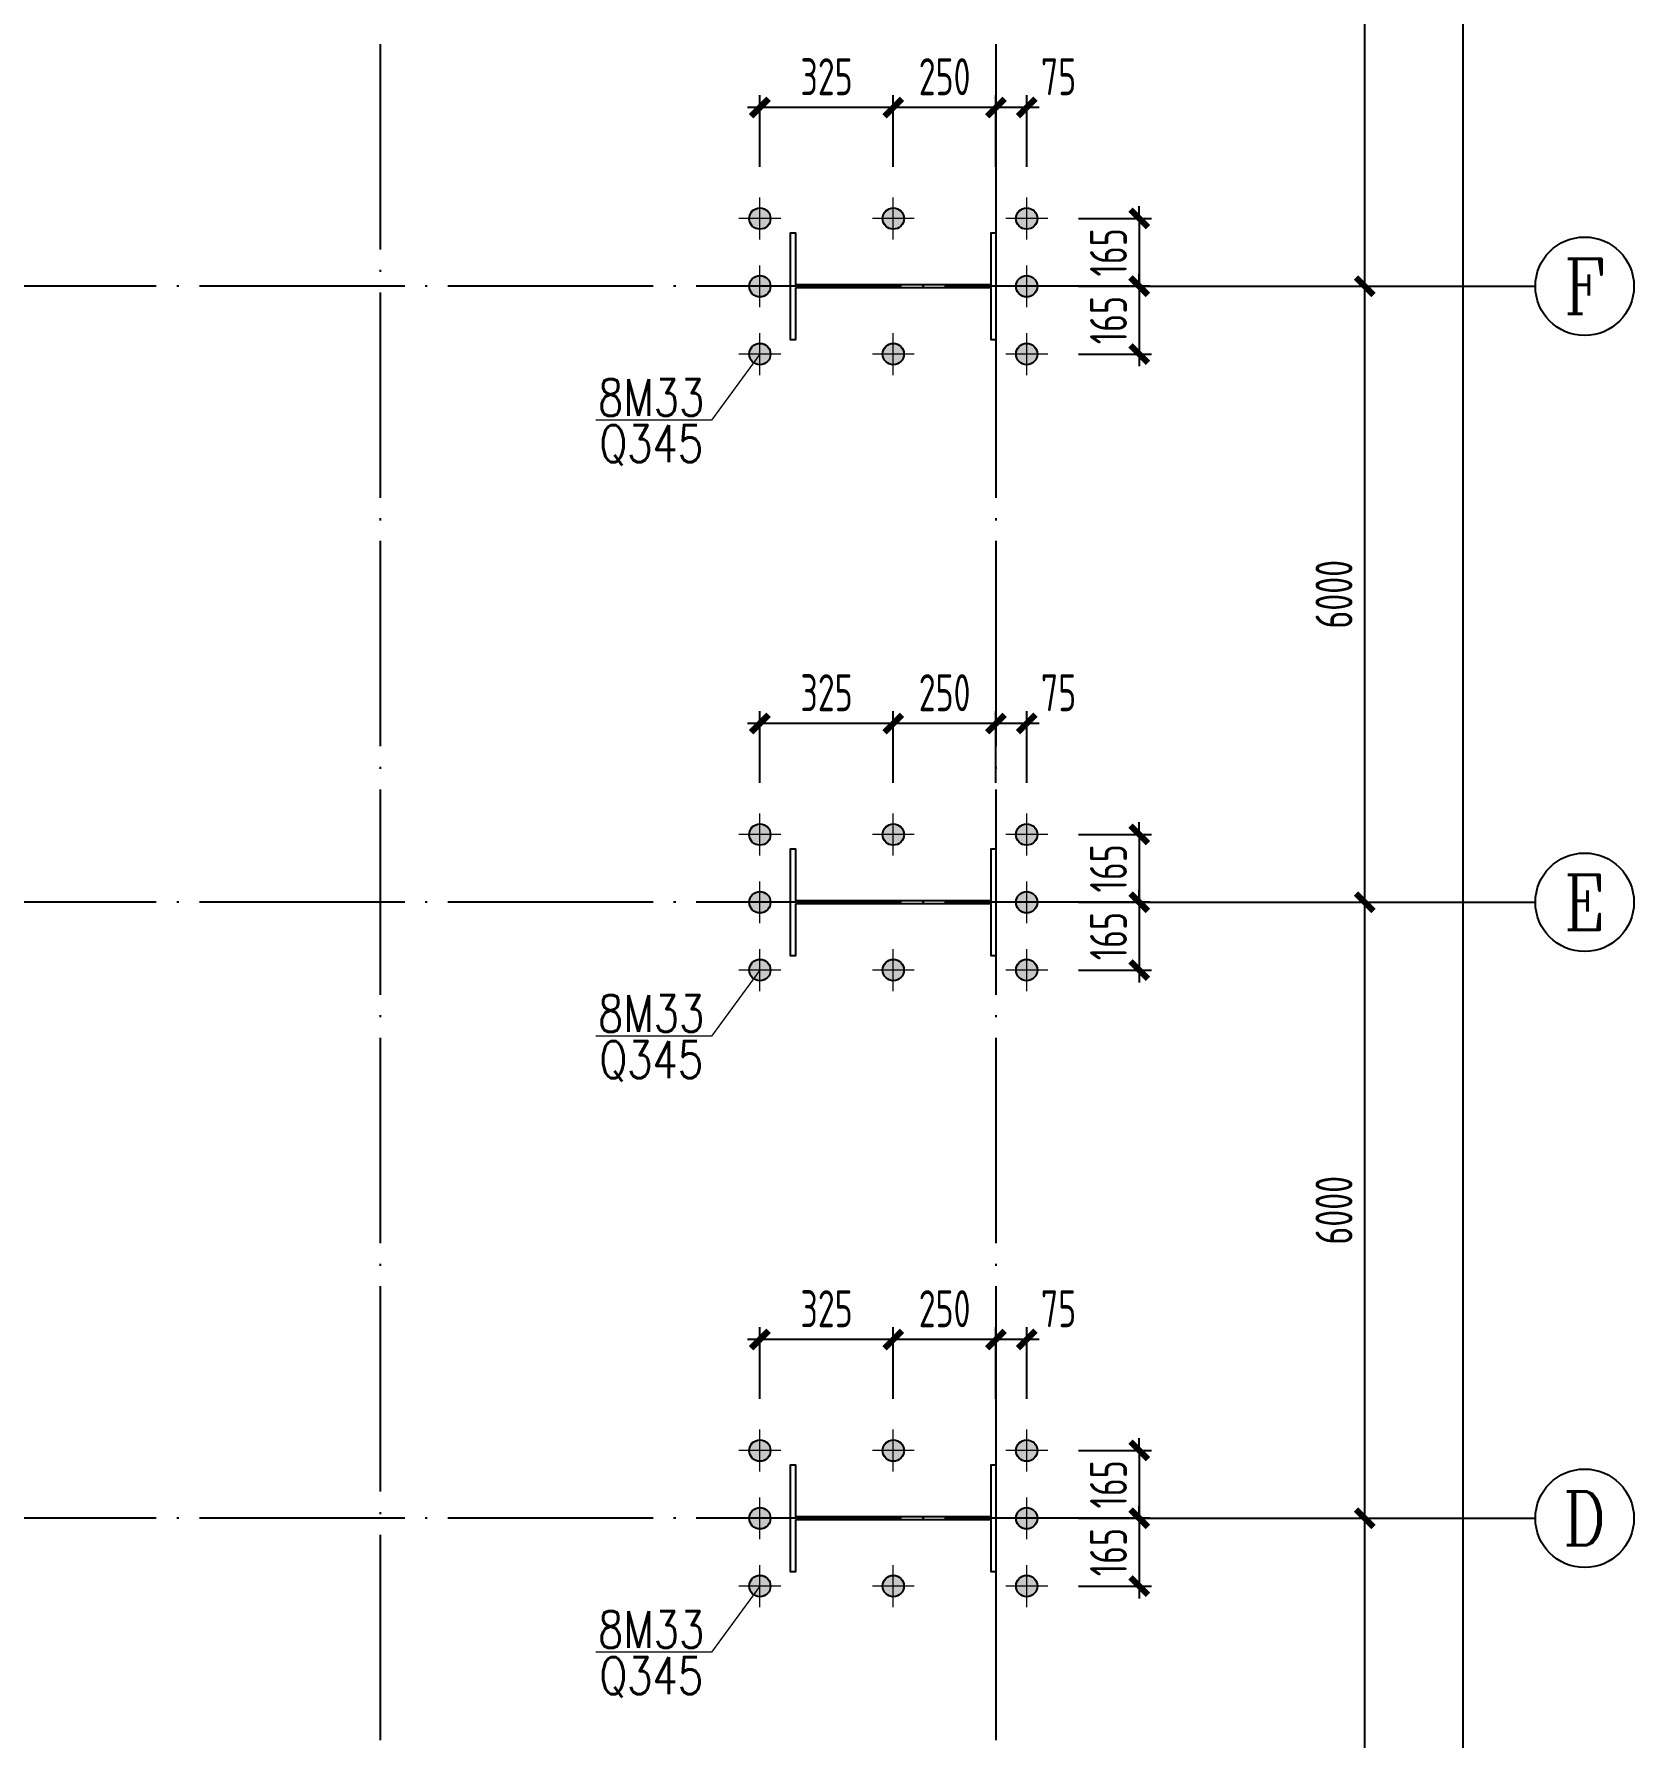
# Model space of a CAD drawing. Extents: x -1389621 to 57380, y -92505 to 283644.
# Drawn here: x -346033 to -330448, y 92927 to 109523 of the extents above; entities that cross this region are included whole.
import ezdxf
from ezdxf.enums import TextEntityAlignment as Align

# ---------------------------------------------------------------- set-up
doc = ezdxf.new("R2010")
doc.units = 0
doc.header["$LTSCALE"] = 100
doc.header["$MEASUREMENT"] = 0
doc.linetypes.add('CENTERX2', pattern=[101.6, 63.5, -12.7, 12.7, -12.7])
doc.linetypes.add('DOTE', pattern=[2.42, 2, -0.2, 0.02, -0.2])
doc.layers.get('0').update_dxf_attribs({"linetype": 'CONTINUOUS'})
doc.layers.get('Defpoints').update_dxf_attribs({"linetype": 'CONTINUOUS'})
for name, color, linetype in [('11000', 4, 'CONTINUOUS'), ('AXIS', 3, 'CONTINUOUS'), ('AXIS_TEXT', 7, 'CONTINUOUS'), ('DIM', 3, 'CONTINUOUS'), ('DOTE', 1, 'DOTE'), ('PUB_DIM', 3, 'CONTINUOUS'), ('柱子', 3, 'CONTINUOUS')]:
    doc.layers.add(name, color=color, linetype=linetype)
doc.layers.add('PUB_TEXT', color=7, linetype='CONTINUOUS', lineweight=15)
doc.layers.add('轴线', color=1, linetype='CENTERX2', lineweight=13)
doc.styles.add('_TCH_AXIS', font='COMPLEX', dxfattribs={"bigfont": 'GBCBIG'})
doc.styles.add('COMPLEX', font='COMPLEX')
doc.styles.add('hztxt', font='txt', dxfattribs={"width": 0.7, "height": 10, "bigfont": 'hztxt.shx'})
doc.styles.add('TSSD_Dimension', font='tssdeng.shx', dxfattribs={"width": 0.7, "bigfont": 'hztxt.shx'})
doc.dimstyles.new('TSSD_100_100', dxfattribs={"dimtxt": 300, "dimasz": 100, "dimexe": 100, "dimexo": 250, "dimgap": 100, "dimtad": 1, "dimdec": 0, "dimzin": 0, "dimdsep": 46, "dimtxsty": 'TSSD_Dimension', "dimblk": 'ARCHTICK', "dimblk1": 'ARCHTICK', "dimblk2": 'ARCHTICK', "dimcen": 0, "dimdle": 100, "dimclrt": 7, "dimadec": 0, "dimazin": 0, "dimtfac": 1, "dimtdec": 0, "dimtix": 1, "dimtmove": 2, "dimatfit": 3, "dimfxl": 0, "dimtolj": 1, "dimtzin": 0, "dimarcsym": 0})

# ---------------------------------------------------------------- blocks, each defined once
blk = doc.blocks.new('_ArchTick')
at = {"color": 0, "linetype": 'ByBlock'}
blk.add_lwpolyline([(-0.71, -0.71, 0.5, 0.5, 0), (0.71, 0.71, 0.5, 0.5, 0)], format="xyseb", dxfattribs=at)
blk = doc.blocks.new('*D453')
at = {"layer": 'Defpoints', "color": 0, "ltscale": 100}
for p in [(-335163, 95067), (-333070, 95067), (-335163, 89067)]:
    blk.add_point(p, dxfattribs=at)
at = {"layer": 'DIM', "color": 0, "lineweight": -2, "ltscale": 100}
for p, q in [((-333070, 88947), (-333070, 95187)), ((-334863, 95067), (-332950, 95067)), ((-334863, 89067), (-332950, 89067))]:
    blk.add_line(p, q, dxfattribs=at)
at = {"layer": 'DIM', "color": 0, "lineweight": -2, "ltscale": 100, "xscale": 120, "yscale": 120, "zscale": 120}
for p, rotation in [((-333070, 95067), 90), ((-333070, 89067), 270)]:
    blk.add_blockref('_ArchTick', p, dxfattribs=dict(at, rotation=rotation))
at = {"layer": 'DIM', "color": 7, "ltscale": 100, "insert": (-333370, 92067), "char_height": 360, "attachment_point": 5, "rotation": 90, "style": 'TSSD_Dimension'}
blk.add_mtext('\\A1;6000', dxfattribs=at)
blk = doc.blocks.new('*D454')
at = {"layer": 'Defpoints', "color": 0, "ltscale": 100}
for p in [(-335163, 101067), (-333070, 101067), (-335163, 95067)]:
    blk.add_point(p, dxfattribs=at)
at = {"layer": 'DIM', "color": 0, "lineweight": -2, "ltscale": 100}
for p, q in [((-333070, 94947), (-333070, 101187)), ((-334863, 101067), (-332950, 101067)), ((-334863, 95067), (-332950, 95067))]:
    blk.add_line(p, q, dxfattribs=at)
at = {"layer": 'DIM', "color": 0, "lineweight": -2, "ltscale": 100, "xscale": 120, "yscale": 120, "zscale": 120}
for p, rotation in [((-333070, 101067), 90), ((-333070, 95067), 270)]:
    blk.add_blockref('_ArchTick', p, dxfattribs=dict(at, rotation=rotation))
at = {"layer": 'DIM', "color": 7, "ltscale": 100, "insert": (-333370, 98067), "char_height": 360, "attachment_point": 5, "rotation": 90, "style": 'TSSD_Dimension'}
blk.add_mtext('\\A1;6000', dxfattribs=at)
blk = doc.blocks.new('*D455')
at = {"layer": 'Defpoints', "color": 0, "ltscale": 100}
for p in [(-335163, 107067), (-333070, 107067), (-335163, 101067)]:
    blk.add_point(p, dxfattribs=at)
at = {"layer": 'DIM', "color": 0, "lineweight": -2, "ltscale": 100}
for p, q in [((-334863, 107067), (-332950, 107067)), ((-333070, 100947), (-333070, 107187)), ((-334863, 101067), (-332950, 101067))]:
    blk.add_line(p, q, dxfattribs=at)
at = {"layer": 'DIM', "color": 0, "lineweight": -2, "ltscale": 100, "xscale": 120, "yscale": 120, "zscale": 120}
for p, rotation in [((-333070, 107067), 90), ((-333070, 101067), 270)]:
    blk.add_blockref('_ArchTick', p, dxfattribs=dict(at, rotation=rotation))
at = {"layer": 'DIM', "color": 7, "ltscale": 100, "insert": (-333370, 104067), "char_height": 360, "attachment_point": 5, "rotation": 90, "style": 'TSSD_Dimension'}
blk.add_mtext('\\A1;6000', dxfattribs=at)
blk = doc.blocks.new('*D456')
at = {"layer": 'Defpoints', "color": 0, "ltscale": 100}
for p in [(-335163, 113067), (-333070, 113067), (-335163, 107067)]:
    blk.add_point(p, dxfattribs=at)
at = {"layer": 'DIM', "color": 0, "lineweight": -2, "ltscale": 100}
for p, q in [((-333070, 106947), (-333070, 113187)), ((-334863, 113067), (-332950, 113067)), ((-334863, 107067), (-332950, 107067))]:
    blk.add_line(p, q, dxfattribs=at)
at = {"layer": 'DIM', "color": 0, "lineweight": -2, "ltscale": 100, "xscale": 120, "yscale": 120, "zscale": 120}
for p, rotation in [((-333070, 113067), 90), ((-333070, 107067), 270)]:
    blk.add_blockref('_ArchTick', p, dxfattribs=dict(at, rotation=rotation))
at = {"layer": 'DIM', "color": 7, "ltscale": 100, "insert": (-333370, 110067), "char_height": 360, "attachment_point": 5, "rotation": 90, "style": 'TSSD_Dimension'}
blk.add_mtext('\\A1;6000', dxfattribs=at)
blk = doc.blocks.new('*D463')
at = {"layer": 'Defpoints', "color": 0, "ltscale": 100}
for p in [(-335403, 149067), (-332110, 149067), (-335403, 77067)]:
    blk.add_point(p, dxfattribs=at)
at = {"layer": 'DIM', "color": 0, "lineweight": -2, "ltscale": 100}
for p, q in [((-335103, 149067), (-331990, 149067)), ((-332110, 76947), (-332110, 149187)), ((-335103, 77067), (-331990, 77067))]:
    blk.add_line(p, q, dxfattribs=at)
at = {"layer": 'DIM', "color": 0, "lineweight": -2, "ltscale": 100, "xscale": 120, "yscale": 120, "zscale": 120}
for p, rotation in [((-332110, 149067), 90), ((-332110, 77067), 270)]:
    blk.add_blockref('_ArchTick', p, dxfattribs=dict(at, rotation=rotation))
at = {"layer": 'DIM', "color": 7, "ltscale": 100, "insert": (-332410, 113067), "char_height": 360, "attachment_point": 5, "rotation": 90, "style": 'TSSD_Dimension'}
blk.add_mtext('\\A1;72000', dxfattribs=at)
blk = doc.blocks.new('_AXISO')
blk.add_circle((0, 0), 0.5)
at = {"layer": 'AXIS_TEXT', "style": 'COMPLEX', "width": 1.041667}
blk.add_attdef('A', text='', height=0.56, dxfattribs=at).set_placement((-0.25, -0.28), (0.25, -0.28), align=Align.FIT)
blk = doc.blocks.new('*D529')
at = {"layer": 'Defpoints', "color": 0, "ltscale": 100}
for p in [(-336159, 95727), (-336159, 95067), (-335267, 95067)]:
    blk.add_point(p, dxfattribs=at)
at = {"layer": 'DIM', "color": 0, "lineweight": -2, "ltscale": 100}
for p, q in [((-335267, 95727), (-335267, 95847)), ((-335859, 95727), (-335147, 95727)), ((-335267, 95727), (-335267, 95067)), ((-335859, 95067), (-335147, 95067)), ((-335267, 95067), (-335267, 94947))]:
    blk.add_line(p, q, dxfattribs=at)
at = {"layer": 'DIM', "color": 0, "lineweight": -2, "ltscale": 100, "xscale": 120, "yscale": 120, "zscale": 120}
for p, rotation in [((-335267, 95727), 270), ((-335267, 95067), 90)]:
    blk.add_blockref('_ArchTick', p, dxfattribs=dict(at, rotation=rotation))
at = {"layer": 'DIM', "color": 7, "ltscale": 100, "insert": (-335567, 95397), "char_height": 360, "attachment_point": 5, "rotation": 90, "style": 'TSSD_Dimension'}
blk.add_mtext('\\A1;165', dxfattribs=at)
blk = doc.blocks.new('*D530')
at = {"layer": 'Defpoints', "color": 0, "ltscale": 100}
for p in [(-336663, 96808), (-336663, 95931), (-336363, 95931)]:
    blk.add_point(p, dxfattribs=at)
at = {"layer": 'DIM', "color": 0, "lineweight": -2, "ltscale": 100}
for p, q in [((-336663, 96231), (-336663, 96928)), ((-336363, 96231), (-336363, 96928)), ((-336243, 96808), (-336783, 96808))]:
    blk.add_line(p, q, dxfattribs=at)
at = {"layer": 'DIM', "color": 0, "lineweight": -2, "ltscale": 100, "xscale": 120, "yscale": 120, "zscale": 120, "rotation": 180}
blk.add_blockref('_ArchTick', (-336663, 96808), dxfattribs=at)
at = {"layer": 'DIM', "color": 0, "lineweight": -2, "ltscale": 100, "xscale": 120, "yscale": 120, "zscale": 120}
blk.add_blockref('_ArchTick', (-336363, 96808), dxfattribs=at)
at = {"layer": 'DIM', "color": 7, "ltscale": 100, "insert": (-336053, 97108), "char_height": 360, "attachment_point": 5, "style": 'TSSD_Dimension'}
blk.add_mtext('\\A1;75', dxfattribs=at)
blk = doc.blocks.new('*D531')
at = {"layer": 'Defpoints', "color": 0, "ltscale": 100}
for p in [(-337663, 96808), (-337663, 95931), (-336663, 95931)]:
    blk.add_point(p, dxfattribs=at)
at = {"layer": 'DIM', "color": 0, "lineweight": -2, "ltscale": 100}
for p, q in [((-337663, 96231), (-337663, 96928)), ((-336663, 96231), (-336663, 96928)), ((-336543, 96808), (-337783, 96808))]:
    blk.add_line(p, q, dxfattribs=at)
at = {"layer": 'DIM', "color": 0, "lineweight": -2, "ltscale": 100, "xscale": 120, "yscale": 120, "zscale": 120, "rotation": 180}
blk.add_blockref('_ArchTick', (-337663, 96808), dxfattribs=at)
at = {"layer": 'DIM', "color": 0, "lineweight": -2, "ltscale": 100, "xscale": 120, "yscale": 120, "zscale": 120}
blk.add_blockref('_ArchTick', (-336663, 96808), dxfattribs=at)
at = {"layer": 'DIM', "color": 7, "ltscale": 100, "insert": (-337163, 97108), "char_height": 360, "attachment_point": 5, "style": 'TSSD_Dimension'}
blk.add_mtext('\\A1;250', dxfattribs=at)
blk = doc.blocks.new('*D532')
at = {"layer": 'Defpoints', "color": 0, "ltscale": 100}
for p in [(-338963, 96808), (-338963, 95931), (-337663, 95931)]:
    blk.add_point(p, dxfattribs=at)
at = {"layer": 'DIM', "color": 0, "lineweight": -2, "ltscale": 100}
for p, q in [((-338963, 96231), (-338963, 96928)), ((-337663, 96231), (-337663, 96928)), ((-337543, 96808), (-339083, 96808))]:
    blk.add_line(p, q, dxfattribs=at)
at = {"layer": 'DIM', "color": 0, "lineweight": -2, "ltscale": 100, "xscale": 120, "yscale": 120, "zscale": 120, "rotation": 180}
blk.add_blockref('_ArchTick', (-338963, 96808), dxfattribs=at)
at = {"layer": 'DIM', "color": 0, "lineweight": -2, "ltscale": 100, "xscale": 120, "yscale": 120, "zscale": 120}
blk.add_blockref('_ArchTick', (-337663, 96808), dxfattribs=at)
at = {"layer": 'DIM', "color": 7, "ltscale": 100, "insert": (-338313, 97108), "char_height": 360, "attachment_point": 5, "style": 'TSSD_Dimension'}
blk.add_mtext('\\A1;325', dxfattribs=at)
blk = doc.blocks.new('*D533')
at = {"layer": 'Defpoints', "color": 0, "ltscale": 100}
for p in [(-336159, 95067), (-336159, 94407), (-335267, 94407)]:
    blk.add_point(p, dxfattribs=at)
at = {"layer": 'DIM', "color": 0, "lineweight": -2, "ltscale": 100}
for p, q in [((-335267, 95067), (-335267, 95187)), ((-335859, 95067), (-335147, 95067)), ((-335267, 95067), (-335267, 94407)), ((-335859, 94407), (-335147, 94407)), ((-335267, 94407), (-335267, 94287))]:
    blk.add_line(p, q, dxfattribs=at)
at = {"layer": 'DIM', "color": 0, "lineweight": -2, "ltscale": 100, "xscale": 120, "yscale": 120, "zscale": 120}
for p, rotation in [((-335267, 95067), 270), ((-335267, 94407), 90)]:
    blk.add_blockref('_ArchTick', p, dxfattribs=dict(at, rotation=rotation))
at = {"layer": 'DIM', "color": 7, "ltscale": 100, "insert": (-335567, 94737), "char_height": 360, "attachment_point": 5, "rotation": 90, "style": 'TSSD_Dimension'}
blk.add_mtext('\\A1;165', dxfattribs=at)
blk = doc.blocks.new('*D543')
at = {"layer": 'Defpoints', "color": 0, "ltscale": 100}
for p in [(-336159, 101727), (-336159, 101067), (-335267, 101067)]:
    blk.add_point(p, dxfattribs=at)
at = {"layer": 'DIM', "color": 0, "lineweight": -2, "ltscale": 100}
for p, q in [((-335267, 101727), (-335267, 101847)), ((-335859, 101727), (-335147, 101727)), ((-335267, 101727), (-335267, 101067)), ((-335859, 101067), (-335147, 101067)), ((-335267, 101067), (-335267, 100947))]:
    blk.add_line(p, q, dxfattribs=at)
at = {"layer": 'DIM', "color": 0, "lineweight": -2, "ltscale": 100, "xscale": 120, "yscale": 120, "zscale": 120}
for p, rotation in [((-335267, 101727), 270), ((-335267, 101067), 90)]:
    blk.add_blockref('_ArchTick', p, dxfattribs=dict(at, rotation=rotation))
at = {"layer": 'DIM', "color": 7, "ltscale": 100, "insert": (-335567, 101397), "char_height": 360, "attachment_point": 5, "rotation": 90, "style": 'TSSD_Dimension'}
blk.add_mtext('\\A1;165', dxfattribs=at)
blk = doc.blocks.new('*D544')
at = {"layer": 'Defpoints', "color": 0, "ltscale": 100}
for p in [(-336663, 102808), (-336663, 101931), (-336363, 101931)]:
    blk.add_point(p, dxfattribs=at)
at = {"layer": 'DIM', "color": 0, "lineweight": -2, "ltscale": 100}
for p, q in [((-336663, 102231), (-336663, 102928)), ((-336363, 102231), (-336363, 102928)), ((-336243, 102808), (-336783, 102808))]:
    blk.add_line(p, q, dxfattribs=at)
at = {"layer": 'DIM', "color": 0, "lineweight": -2, "ltscale": 100, "xscale": 120, "yscale": 120, "zscale": 120, "rotation": 180}
blk.add_blockref('_ArchTick', (-336663, 102808), dxfattribs=at)
at = {"layer": 'DIM', "color": 0, "lineweight": -2, "ltscale": 100, "xscale": 120, "yscale": 120, "zscale": 120}
blk.add_blockref('_ArchTick', (-336363, 102808), dxfattribs=at)
at = {"layer": 'DIM', "color": 7, "ltscale": 100, "insert": (-336053, 103108), "char_height": 360, "attachment_point": 5, "style": 'TSSD_Dimension'}
blk.add_mtext('\\A1;75', dxfattribs=at)
blk = doc.blocks.new('*D545')
at = {"layer": 'Defpoints', "color": 0, "ltscale": 100}
for p in [(-337663, 102808), (-337663, 101931), (-336663, 101931)]:
    blk.add_point(p, dxfattribs=at)
at = {"layer": 'DIM', "color": 0, "lineweight": -2, "ltscale": 100}
for p, q in [((-337663, 102231), (-337663, 102928)), ((-336663, 102231), (-336663, 102928)), ((-336543, 102808), (-337783, 102808))]:
    blk.add_line(p, q, dxfattribs=at)
at = {"layer": 'DIM', "color": 0, "lineweight": -2, "ltscale": 100, "xscale": 120, "yscale": 120, "zscale": 120, "rotation": 180}
blk.add_blockref('_ArchTick', (-337663, 102808), dxfattribs=at)
at = {"layer": 'DIM', "color": 0, "lineweight": -2, "ltscale": 100, "xscale": 120, "yscale": 120, "zscale": 120}
blk.add_blockref('_ArchTick', (-336663, 102808), dxfattribs=at)
at = {"layer": 'DIM', "color": 7, "ltscale": 100, "insert": (-337163, 103108), "char_height": 360, "attachment_point": 5, "style": 'TSSD_Dimension'}
blk.add_mtext('\\A1;250', dxfattribs=at)
blk = doc.blocks.new('*D546')
at = {"layer": 'Defpoints', "color": 0, "ltscale": 100}
for p in [(-338963, 102808), (-338963, 101931), (-337663, 101931)]:
    blk.add_point(p, dxfattribs=at)
at = {"layer": 'DIM', "color": 0, "lineweight": -2, "ltscale": 100}
for p, q in [((-338963, 102231), (-338963, 102928)), ((-337663, 102231), (-337663, 102928)), ((-337543, 102808), (-339083, 102808))]:
    blk.add_line(p, q, dxfattribs=at)
at = {"layer": 'DIM', "color": 0, "lineweight": -2, "ltscale": 100, "xscale": 120, "yscale": 120, "zscale": 120, "rotation": 180}
blk.add_blockref('_ArchTick', (-338963, 102808), dxfattribs=at)
at = {"layer": 'DIM', "color": 0, "lineweight": -2, "ltscale": 100, "xscale": 120, "yscale": 120, "zscale": 120}
blk.add_blockref('_ArchTick', (-337663, 102808), dxfattribs=at)
at = {"layer": 'DIM', "color": 7, "ltscale": 100, "insert": (-338313, 103108), "char_height": 360, "attachment_point": 5, "style": 'TSSD_Dimension'}
blk.add_mtext('\\A1;325', dxfattribs=at)
blk = doc.blocks.new('*D547')
at = {"layer": 'Defpoints', "color": 0, "ltscale": 100}
for p in [(-336159, 101067), (-336159, 100407), (-335267, 100407)]:
    blk.add_point(p, dxfattribs=at)
at = {"layer": 'DIM', "color": 0, "lineweight": -2, "ltscale": 100}
for p, q in [((-335267, 101067), (-335267, 101187)), ((-335859, 101067), (-335147, 101067)), ((-335267, 101067), (-335267, 100407)), ((-335859, 100407), (-335147, 100407)), ((-335267, 100407), (-335267, 100287))]:
    blk.add_line(p, q, dxfattribs=at)
at = {"layer": 'DIM', "color": 0, "lineweight": -2, "ltscale": 100, "xscale": 120, "yscale": 120, "zscale": 120}
for p, rotation in [((-335267, 101067), 270), ((-335267, 100407), 90)]:
    blk.add_blockref('_ArchTick', p, dxfattribs=dict(at, rotation=rotation))
at = {"layer": 'DIM', "color": 7, "ltscale": 100, "insert": (-335567, 100737), "char_height": 360, "attachment_point": 5, "rotation": 90, "style": 'TSSD_Dimension'}
blk.add_mtext('\\A1;165', dxfattribs=at)
blk = doc.blocks.new('*D557')
at = {"layer": 'Defpoints', "color": 0, "ltscale": 100}
for p in [(-336159, 107727), (-336159, 107067), (-335267, 107067)]:
    blk.add_point(p, dxfattribs=at)
at = {"layer": 'DIM', "color": 0, "lineweight": -2, "ltscale": 100}
for p, q in [((-335859, 107727), (-335147, 107727)), ((-335267, 107727), (-335267, 107847)), ((-335267, 107727), (-335267, 107067)), ((-335859, 107067), (-335147, 107067)), ((-335267, 107067), (-335267, 106947))]:
    blk.add_line(p, q, dxfattribs=at)
at = {"layer": 'DIM', "color": 0, "lineweight": -2, "ltscale": 100, "xscale": 120, "yscale": 120, "zscale": 120}
for p, rotation in [((-335267, 107727), 270), ((-335267, 107067), 90)]:
    blk.add_blockref('_ArchTick', p, dxfattribs=dict(at, rotation=rotation))
at = {"layer": 'DIM', "color": 7, "ltscale": 100, "insert": (-335567, 107397), "char_height": 360, "attachment_point": 5, "rotation": 90, "style": 'TSSD_Dimension'}
blk.add_mtext('\\A1;165', dxfattribs=at)
blk = doc.blocks.new('*D558')
at = {"layer": 'Defpoints', "color": 0, "ltscale": 100}
for p in [(-336663, 108808), (-336663, 107931), (-336363, 107931)]:
    blk.add_point(p, dxfattribs=at)
at = {"layer": 'DIM', "color": 0, "lineweight": -2, "ltscale": 100}
for p, q in [((-336663, 108231), (-336663, 108928)), ((-336363, 108231), (-336363, 108928)), ((-336243, 108808), (-336783, 108808))]:
    blk.add_line(p, q, dxfattribs=at)
at = {"layer": 'DIM', "color": 0, "lineweight": -2, "ltscale": 100, "xscale": 120, "yscale": 120, "zscale": 120, "rotation": 180}
blk.add_blockref('_ArchTick', (-336663, 108808), dxfattribs=at)
at = {"layer": 'DIM', "color": 0, "lineweight": -2, "ltscale": 100, "xscale": 120, "yscale": 120, "zscale": 120}
blk.add_blockref('_ArchTick', (-336363, 108808), dxfattribs=at)
at = {"layer": 'DIM', "color": 7, "ltscale": 100, "insert": (-336053, 109108), "char_height": 360, "attachment_point": 5, "style": 'TSSD_Dimension'}
blk.add_mtext('\\A1;75', dxfattribs=at)
blk = doc.blocks.new('*D559')
at = {"layer": 'Defpoints', "color": 0, "ltscale": 100}
for p in [(-337663, 108808), (-337663, 107931), (-336663, 107931)]:
    blk.add_point(p, dxfattribs=at)
at = {"layer": 'DIM', "color": 0, "lineweight": -2, "ltscale": 100}
for p, q in [((-337663, 108231), (-337663, 108928)), ((-336663, 108231), (-336663, 108928)), ((-336543, 108808), (-337783, 108808))]:
    blk.add_line(p, q, dxfattribs=at)
at = {"layer": 'DIM', "color": 0, "lineweight": -2, "ltscale": 100, "xscale": 120, "yscale": 120, "zscale": 120, "rotation": 180}
blk.add_blockref('_ArchTick', (-337663, 108808), dxfattribs=at)
at = {"layer": 'DIM', "color": 0, "lineweight": -2, "ltscale": 100, "xscale": 120, "yscale": 120, "zscale": 120}
blk.add_blockref('_ArchTick', (-336663, 108808), dxfattribs=at)
at = {"layer": 'DIM', "color": 7, "ltscale": 100, "insert": (-337163, 109108), "char_height": 360, "attachment_point": 5, "style": 'TSSD_Dimension'}
blk.add_mtext('\\A1;250', dxfattribs=at)
blk = doc.blocks.new('*D560')
at = {"layer": 'Defpoints', "color": 0, "ltscale": 100}
for p in [(-338963, 108808), (-338963, 107931), (-337663, 107931)]:
    blk.add_point(p, dxfattribs=at)
at = {"layer": 'DIM', "color": 0, "lineweight": -2, "ltscale": 100}
for p, q in [((-338963, 108231), (-338963, 108928)), ((-337663, 108231), (-337663, 108928)), ((-337543, 108808), (-339083, 108808))]:
    blk.add_line(p, q, dxfattribs=at)
at = {"layer": 'DIM', "color": 0, "lineweight": -2, "ltscale": 100, "xscale": 120, "yscale": 120, "zscale": 120, "rotation": 180}
blk.add_blockref('_ArchTick', (-338963, 108808), dxfattribs=at)
at = {"layer": 'DIM', "color": 0, "lineweight": -2, "ltscale": 100, "xscale": 120, "yscale": 120, "zscale": 120}
blk.add_blockref('_ArchTick', (-337663, 108808), dxfattribs=at)
at = {"layer": 'DIM', "color": 7, "ltscale": 100, "insert": (-338313, 109108), "char_height": 360, "attachment_point": 5, "style": 'TSSD_Dimension'}
blk.add_mtext('\\A1;325', dxfattribs=at)
blk = doc.blocks.new('*D561')
at = {"layer": 'Defpoints', "color": 0, "ltscale": 100}
for p in [(-336159, 107067), (-336159, 106407), (-335267, 106407)]:
    blk.add_point(p, dxfattribs=at)
at = {"layer": 'DIM', "color": 0, "lineweight": -2, "ltscale": 100}
for p, q in [((-335859, 107067), (-335147, 107067)), ((-335267, 107067), (-335267, 107187)), ((-335267, 107067), (-335267, 106407)), ((-335859, 106407), (-335147, 106407)), ((-335267, 106407), (-335267, 106287))]:
    blk.add_line(p, q, dxfattribs=at)
at = {"layer": 'DIM', "color": 0, "lineweight": -2, "ltscale": 100, "xscale": 120, "yscale": 120, "zscale": 120}
for p, rotation in [((-335267, 107067), 270), ((-335267, 106407), 90)]:
    blk.add_blockref('_ArchTick', p, dxfattribs=dict(at, rotation=rotation))
at = {"layer": 'DIM', "color": 7, "ltscale": 100, "insert": (-335567, 106737), "char_height": 360, "attachment_point": 5, "rotation": 90, "style": 'TSSD_Dimension'}
blk.add_mtext('\\A1;165', dxfattribs=at)

msp = doc.modelspace()

# ---------------------------------------------------------------- hatches: boundary and pattern name
h = msp.add_hatch(color=256)
edge = h.paths.add_edge_path()
edge.add_arc((-338962.633, 107726.574), 104, 0, 360)
h = msp.add_hatch(color=256)
edge = h.paths.add_edge_path()
edge.add_arc((-337662.633, 107726.574), 104, 0, 360)
h = msp.add_hatch(color=256)
edge = h.paths.add_edge_path()
edge.add_arc((-336362.633, 107726.574), 104, 0, 360)
h = msp.add_hatch(color=256)
edge = h.paths.add_edge_path()
edge.add_arc((-338962.633, 107066.574), 104, 0, 360)
h = msp.add_hatch(color=256)
edge = h.paths.add_edge_path()
edge.add_arc((-336362.633, 107066.574), 104, 0, 360)
h = msp.add_hatch(color=256)
edge = h.paths.add_edge_path()
edge.add_arc((-338962.633, 106406.574), 104, 0, 360)
h = msp.add_hatch(color=256)
edge = h.paths.add_edge_path()
edge.add_arc((-337662.633, 106406.574), 104, 0, 360)
h = msp.add_hatch(color=256)
edge = h.paths.add_edge_path()
edge.add_arc((-336362.633, 106406.574), 104, 0, 360)
h = msp.add_hatch(color=256)
edge = h.paths.add_edge_path()
edge.add_arc((-338962.633, 101726.574), 104, 0, 360)
h = msp.add_hatch(color=256)
edge = h.paths.add_edge_path()
edge.add_arc((-337662.633, 101726.574), 104, 0, 360)
h = msp.add_hatch(color=256)
edge = h.paths.add_edge_path()
edge.add_arc((-336362.633, 101726.574), 104, 0, 360)
h = msp.add_hatch(color=256)
edge = h.paths.add_edge_path()
edge.add_arc((-338962.633, 101066.574), 104, 0, 360)
h = msp.add_hatch(color=256)
edge = h.paths.add_edge_path()
edge.add_arc((-336362.633, 101066.574), 104, 0, 360)
h = msp.add_hatch(color=256)
edge = h.paths.add_edge_path()
edge.add_arc((-338962.633, 100406.574), 104, 0, 360)
h = msp.add_hatch(color=256)
edge = h.paths.add_edge_path()
edge.add_arc((-337662.633, 100406.574), 104, 0, 360)
h = msp.add_hatch(color=256)
edge = h.paths.add_edge_path()
edge.add_arc((-336362.633, 100406.574), 104, 0, 360)
h = msp.add_hatch(color=256)
edge = h.paths.add_edge_path()
edge.add_arc((-338962.633, 95726.574), 104, 0, 360)
h = msp.add_hatch(color=256)
edge = h.paths.add_edge_path()
edge.add_arc((-337662.633, 95726.574), 104, 0, 360)
h = msp.add_hatch(color=256)
edge = h.paths.add_edge_path()
edge.add_arc((-336362.633, 95726.574), 104, 0, 360)
h = msp.add_hatch(color=256)
edge = h.paths.add_edge_path()
edge.add_arc((-338962.633, 95066.574), 104, 0, 360)
h = msp.add_hatch(color=256)
edge = h.paths.add_edge_path()
edge.add_arc((-336362.633, 95066.574), 104, 0, 360)
h = msp.add_hatch(color=256)
edge = h.paths.add_edge_path()
edge.add_arc((-338962.633, 94406.574), 104, 0, 360)
h = msp.add_hatch(color=256)
edge = h.paths.add_edge_path()
edge.add_arc((-337662.633, 94406.574), 104, 0, 360)
h = msp.add_hatch(color=256)
edge = h.paths.add_edge_path()
edge.add_arc((-336362.633, 94406.574), 104, 0, 360)

# ---------------------------------------------------------------- linework, layer by layer
at = {"layer": '11000'}
for centre in [(-338962.633, 107726.574), (-337662.633, 107726.574), (-336362.633, 107726.574), (-338962.633, 107066.574), (-336362.633, 107066.574), (-338962.633, 106406.574), (-337662.633, 106406.574), (-336362.633, 106406.574), (-338962.633, 101726.574), (-337662.633, 101726.574), (-336362.633, 101726.574), (-338962.633, 101066.574), (-336362.633, 101066.574), (-338962.633, 100406.574), (-337662.633, 100406.574), (-336362.633, 100406.574), (-338962.633, 95726.574), (-337662.633, 95726.574), (-336362.633, 95726.574), (-338962.633, 95066.574), (-336362.633, 95066.574), (-338962.633, 94406.574), (-337662.633, 94406.574), (-336362.633, 94406.574)]:
    msp.add_circle(centre, 104, dxfattribs=at)
at = {"layer": 'AXIS'}
for p, q in [((-335162.633, 107066.574), (-331408.024, 107066.574)), ((-335162.633, 101066.574), (-331408.024, 101066.574)), ((-335162.633, 95066.574), (-331408.024, 95066.574))]:
    msp.add_line(p, q, dxfattribs=at)
at = {"layer": 'DOTE', "linetype": 'DOTE', "ltscale": 10}
for p, q in [((-342662.633, 150566.574), (-342662.633, 75566.574)), ((-336662.633, 150566.574), (-336662.633, 75566.574)), ((-335162.633, 107066.574), (-376584.631, 107066.574)), ((-335162.633, 101066.574), (-376584.631, 101066.574)), ((-335162.633, 95066.574), (-376584.631, 95066.574))]:
    msp.add_line(p, q, dxfattribs=at)
at = {"layer": 'PUB_TEXT'}
for p, q in [((-338962.633, 106406.574), (-339433.902, 105763.667)), ((-339433.902, 105763.667), (-340559.554, 105763.667)), ((-338962.633, 100406.574), (-339433.902, 99763.667)), ((-339433.902, 99763.667), (-340559.554, 99763.667)), ((-338962.633, 94406.574), (-339433.902, 93763.667)), ((-339433.902, 93763.667), (-340559.554, 93763.667))]:
    msp.add_line(p, q, dxfattribs=at)
at = {"layer": '柱子', "ltscale": 100}
for points in [[(-338614.633, 107050.574), (-338614.633, 106546.574), (-338662.633, 106546.574), (-338662.633, 107586.574), (-338614.633, 107586.574), (-338614.633, 107082.574), (-336710.633, 107082.574), (-336710.633, 107586.574), (-336662.633, 107586.574), (-336662.633, 106546.574), (-336710.633, 106546.574), (-336710.633, 107050.574)], [(-338614.633, 101050.574), (-338614.633, 100546.574), (-338662.633, 100546.574), (-338662.633, 101586.574), (-338614.633, 101586.574), (-338614.633, 101082.574), (-336710.633, 101082.574), (-336710.633, 101586.574), (-336662.633, 101586.574), (-336662.633, 100546.574), (-336710.633, 100546.574), (-336710.633, 101050.574)], [(-338614.633, 95050.574), (-338614.633, 94546.574), (-338662.633, 94546.574), (-338662.633, 95586.574), (-338614.633, 95586.574), (-338614.633, 95082.574), (-336710.633, 95082.574), (-336710.633, 95586.574), (-336662.633, 95586.574), (-336662.633, 94546.574), (-336710.633, 94546.574), (-336710.633, 95050.574)]]:
    msp.add_lwpolyline(points, close=True, dxfattribs=at)
at = {"layer": '轴线'}
for p, q in [((-338962.633, 107522.574), (-338962.633, 107930.574)), ((-337662.633, 107522.574), (-337662.633, 107930.574)), ((-336362.633, 107522.574), (-336362.633, 107930.574)), ((-338758.633, 107726.574), (-339166.633, 107726.574)), ((-337458.633, 107726.574), (-337866.633, 107726.574)), ((-336158.633, 107726.574), (-336566.633, 107726.574)), ((-338962.633, 106862.574), (-338962.633, 107270.574)), ((-336362.633, 106862.574), (-336362.633, 107270.574)), ((-338758.633, 107066.574), (-339166.633, 107066.574)), ((-336158.633, 107066.574), (-336566.633, 107066.574)), ((-338962.633, 106202.574), (-338962.633, 106610.574)), ((-337662.633, 106202.574), (-337662.633, 106610.574)), ((-336362.633, 106202.574), (-336362.633, 106610.574)), ((-338758.633, 106406.574), (-339166.633, 106406.574)), ((-337458.633, 106406.574), (-337866.633, 106406.574)), ((-336158.633, 106406.574), (-336566.633, 106406.574)), ((-338962.633, 101522.574), (-338962.633, 101930.574)), ((-337662.633, 101522.574), (-337662.633, 101930.574)), ((-336362.633, 101522.574), (-336362.633, 101930.574)), ((-338758.633, 101726.574), (-339166.633, 101726.574)), ((-337458.633, 101726.574), (-337866.633, 101726.574)), ((-336158.633, 101726.574), (-336566.633, 101726.574)), ((-338962.633, 100862.574), (-338962.633, 101270.574)), ((-336362.633, 100862.574), (-336362.633, 101270.574)), ((-338758.633, 101066.574), (-339166.633, 101066.574)), ((-336158.633, 101066.574), (-336566.633, 101066.574)), ((-338962.633, 100202.574), (-338962.633, 100610.574)), ((-337662.633, 100202.574), (-337662.633, 100610.574)), ((-336362.633, 100202.574), (-336362.633, 100610.574)), ((-338758.633, 100406.574), (-339166.633, 100406.574)), ((-337458.633, 100406.574), (-337866.633, 100406.574)), ((-336158.633, 100406.574), (-336566.633, 100406.574)), ((-338962.633, 95522.574), (-338962.633, 95930.574)), ((-337662.633, 95522.574), (-337662.633, 95930.574)), ((-336362.633, 95522.574), (-336362.633, 95930.574)), ((-338758.633, 95726.574), (-339166.633, 95726.574)), ((-337458.633, 95726.574), (-337866.633, 95726.574)), ((-336158.633, 95726.574), (-336566.633, 95726.574)), ((-338962.633, 94862.574), (-338962.633, 95270.574)), ((-336362.633, 94862.574), (-336362.633, 95270.574)), ((-338758.633, 95066.574), (-339166.633, 95066.574)), ((-336158.633, 95066.574), (-336566.633, 95066.574)), ((-338962.633, 94202.574), (-338962.633, 94610.574)), ((-337662.633, 94202.574), (-337662.633, 94610.574)), ((-336362.633, 94202.574), (-336362.633, 94610.574)), ((-338758.633, 94406.574), (-339166.633, 94406.574)), ((-337458.633, 94406.574), (-337866.633, 94406.574)), ((-336158.633, 94406.574), (-336566.633, 94406.574))]:
    msp.add_line(p, q, dxfattribs=at)

# ---------------------------------------------------------------- block references
at = {"layer": 'AXIS'}
ref = msp.add_blockref('_AXISO', (-330928.024, 107066.574), dxfattribs=dict(at, xscale=960, yscale=960, zscale=960))
ref.add_attrib('A', 'F', dxfattribs={"layer": 'AXIS_TEXT', "ltscale": 0.5, "height": 534.53, "style": '_TCH_AXIS'}).set_placement((-331131.655, 106799.309), (-330724.394, 106799.309), align=Align.FIT)
ref = msp.add_blockref('_AXISO', (-330928.024, 101066.574), dxfattribs=dict(at, xscale=960, yscale=960, zscale=960))
ref.add_attrib('A', 'E', dxfattribs={"layer": 'AXIS_TEXT', "ltscale": 0.5, "height": 534.53, "style": '_TCH_AXIS'}).set_placement((-331131.655, 100799.309), (-330724.394, 100799.309), align=Align.FIT)
ref = msp.add_blockref('_AXISO', (-330928.024, 95066.574), dxfattribs=dict(at, xscale=960, yscale=960, zscale=960))
ref.add_attrib('A', 'D', dxfattribs={"layer": 'AXIS_TEXT', "ltscale": 0.5, "height": 522.309, "style": '_TCH_AXIS'}).set_placement((-331139.435, 94805.419), (-330716.614, 94805.419), align=Align.FIT)

# ---------------------------------------------------------------- texts
at = {"layer": 'PUB_DIM', "color": 7, "linetype": 'Continuous', "style": 'hztxt', "width": 0.8}
for s, p in [('8M33', (-340021.046, 105983.608)), ('Q345', (-340021.046, 105517.997)), ('8M33', (-340021.046, 99983.608)), ('Q345', (-340021.046, 99517.997)), ('8M33', (-340021.046, 93983.608)), ('Q345', (-340021.046, 93517.997))]:
    msp.add_text(s, height=360, dxfattribs=at).set_placement(p, align=Align.MIDDLE)

# ---------------------------------------------------------------- dimensions: what is measured, and where the dimension line sits
at = {"layer": 'DIM', "ltscale": 100}
for p1, p2, distance, picture, middle in [((-335402.633, 77066.574), (-335402.633, 149066.574), -3292.902, '*D463', (-332409.731, 113066.574)), ((-335162.633, 107066.574), (-335162.633, 113066.574), -2092.902, '*D456', (-333369.731, 110066.574)), ((-335162.633, 101066.574), (-335162.633, 107066.574), -2092.902, '*D455', (-333369.731, 104066.574)), ((-335162.633, 95066.574), (-335162.633, 101066.574), -2092.902, '*D454', (-333369.731, 98066.574)), ((-335162.633, 89066.574), (-335162.633, 95066.574), -2092.902, '*D453', (-333369.731, 92066.574))]:
    dim = msp.add_aligned_dim(p1=p1, p2=p2, distance=distance, dimstyle='TSSD_100_100', override={"dimscale": 1.2}, dxfattribs=at)
    dim.commit()
    dim.dimension.update_dxf_attribs({"geometry": picture, "text_midpoint": middle})
for base, p1, p2, angle, text, picture, middle in [((-338962.633, 108807.694), (-337662.633, 107930.574), (-338962.633, 107930.574), 180, '325', '*D560', (-338312.633, 109107.694)), ((-337662.633, 108807.694), (-336662.633, 107930.574), (-337662.633, 107930.574), 180, '250', '*D559', (-337162.633, 109107.694)), ((-335267.452, 107066.574), (-336158.633, 107726.574), (-336158.633, 107066.574), 90, '165', '*D557', (-335567.452, 107396.574)), ((-335267.452, 106406.574), (-336158.633, 107066.574), (-336158.633, 106406.574), 90, '165', '*D561', (-335567.452, 106736.574)), ((-338962.633, 102807.694), (-337662.633, 101930.574), (-338962.633, 101930.574), 180, '325', '*D546', (-338312.633, 103107.694)), ((-337662.633, 102807.694), (-336662.633, 101930.574), (-337662.633, 101930.574), 180, '250', '*D545', (-337162.633, 103107.694)), ((-335267.452, 101066.574), (-336158.633, 101726.574), (-336158.633, 101066.574), 90, '165', '*D543', (-335567.452, 101396.574)), ((-335267.452, 100406.574), (-336158.633, 101066.574), (-336158.633, 100406.574), 90, '165', '*D547', (-335567.452, 100736.574)), ((-338962.633, 96807.694), (-337662.633, 95930.574), (-338962.633, 95930.574), 180, '325', '*D532', (-338312.633, 97107.694)), ((-337662.633, 96807.694), (-336662.633, 95930.574), (-337662.633, 95930.574), 180, '250', '*D531', (-337162.633, 97107.694)), ((-335267.452, 95066.574), (-336158.633, 95726.574), (-336158.633, 95066.574), 90, '165', '*D529', (-335567.452, 95396.574)), ((-335267.452, 94406.574), (-336158.633, 95066.574), (-336158.633, 94406.574), 90, '165', '*D533', (-335567.452, 94736.574))]:
    dim = msp.add_linear_dim(base=base, p1=p1, p2=p2, angle=angle, text=text, dimstyle='TSSD_100_100', override={"dimscale": 1.2}, dxfattribs=at)
    dim.commit()
    dim.dimension.update_dxf_attribs({"geometry": picture, "text_midpoint": middle})
for base, p1, p2, picture, middle in [((-336662.633, 108807.694), (-336362.633, 107930.574), (-336662.633, 107930.574), '*D558', (-336052.941, 109107.694)), ((-336662.633, 102807.694), (-336362.633, 101930.574), (-336662.633, 101930.574), '*D544', (-336052.941, 103107.694)), ((-336662.633, 96807.694), (-336362.633, 95930.574), (-336662.633, 95930.574), '*D530', (-336052.941, 97107.694))]:
    dim = msp.add_linear_dim(base=base, p1=p1, p2=p2, angle=180, text='75', dimstyle='TSSD_100_100', override={"dimscale": 1.2}, dxfattribs=at)
    dim.commit()
    dim.dimension.update_dxf_attribs({"geometry": picture, "text_midpoint": middle, "dimtype": 160})

doc.saveas('drawing.dxf')
